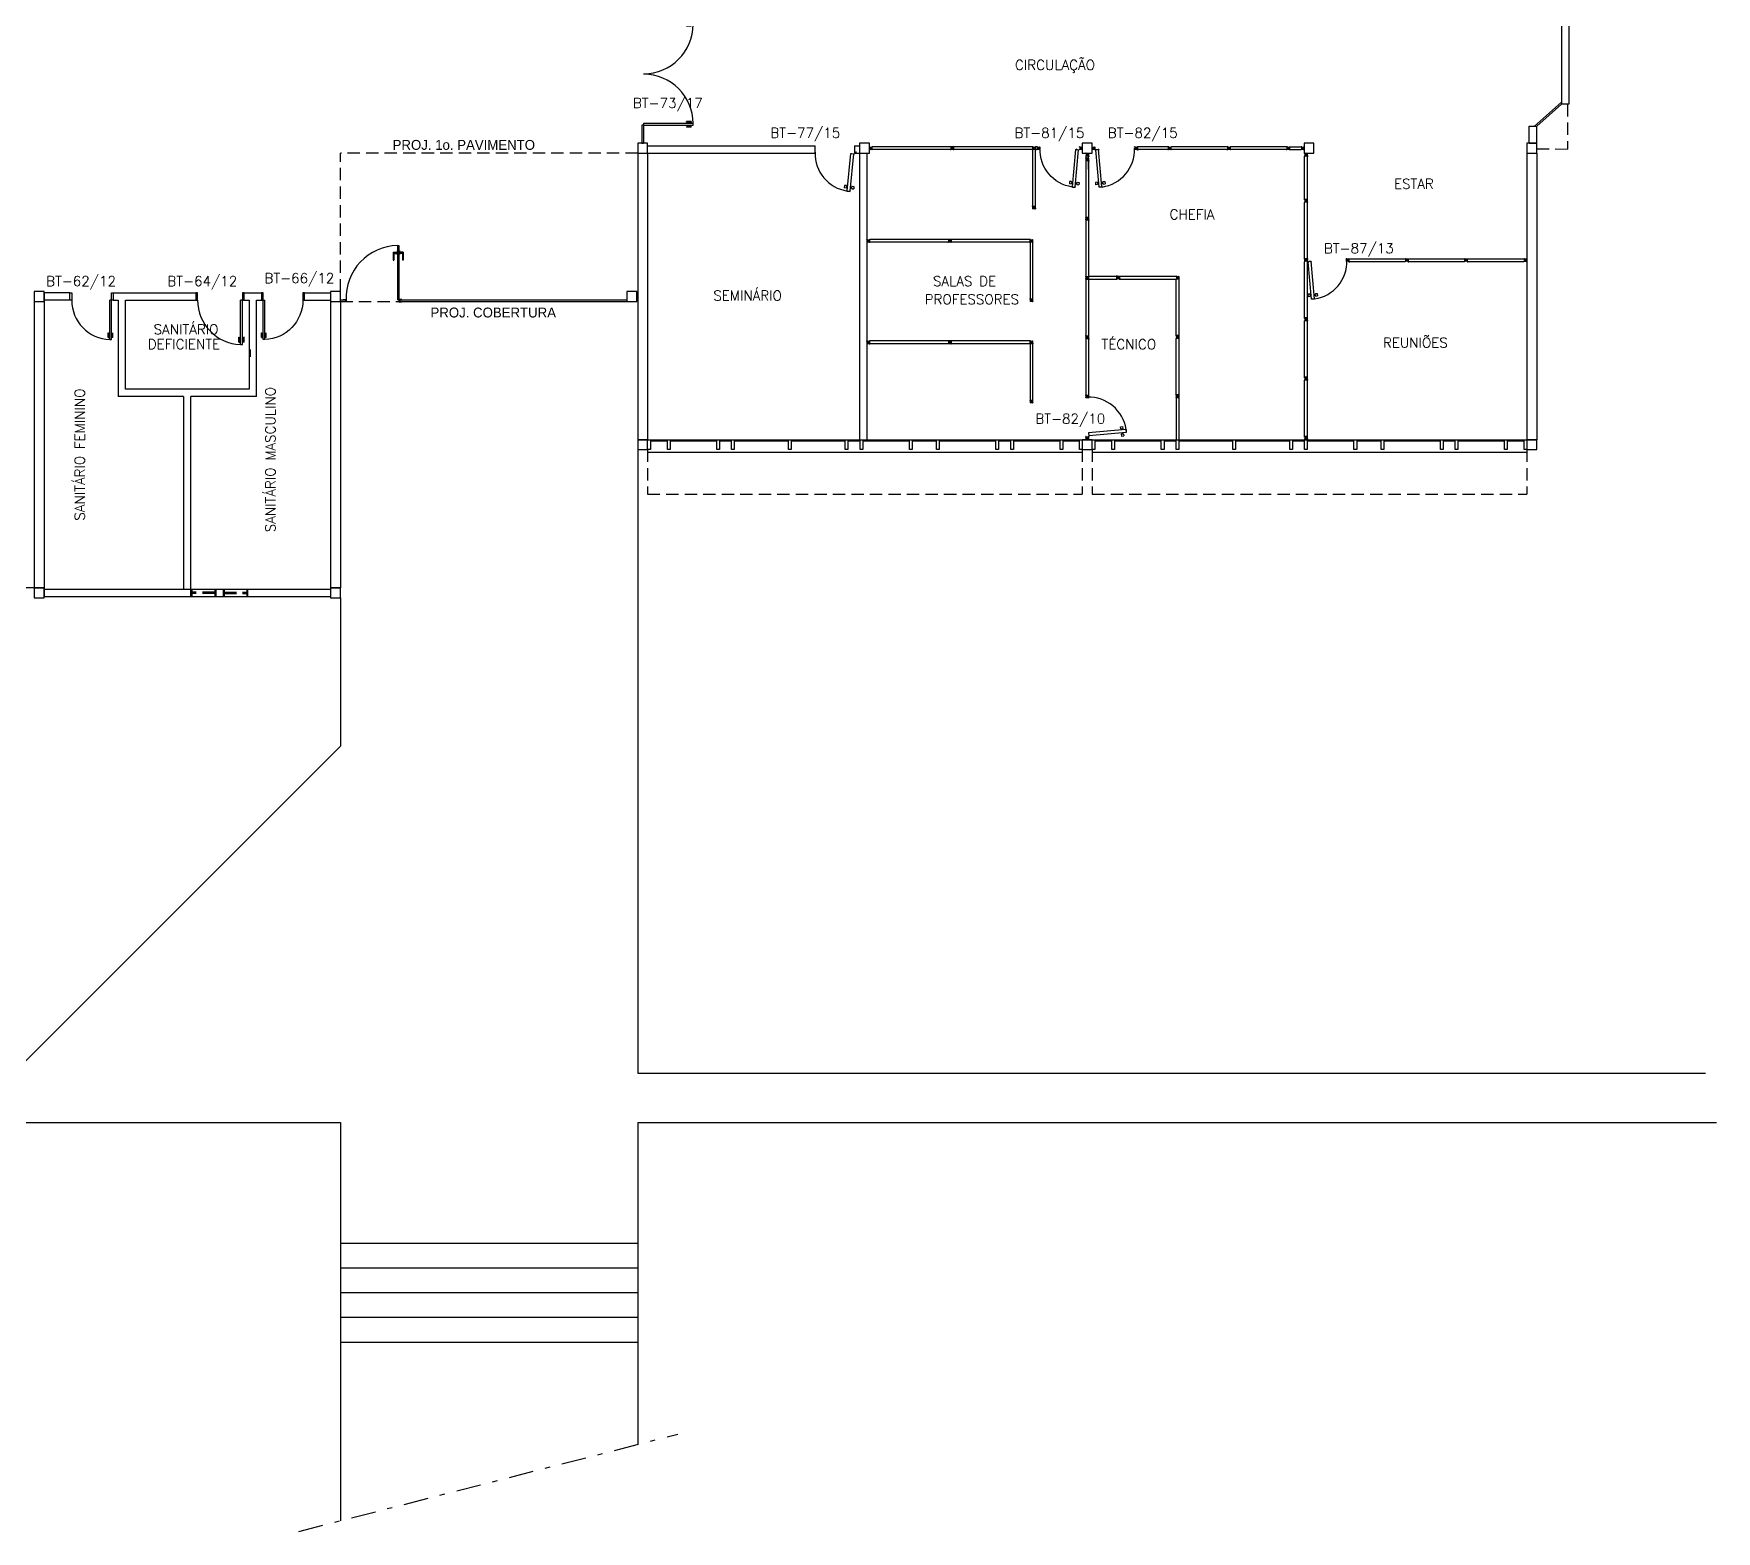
# Model space of a CAD drawing. Header units: centimetres. Extents: x -214 to 72, y 205 to 367.
# Drawn here: x -105.17 to -71.1, y 205.12 to 235.44 of the extents above; entities that cross this region are included whole.
import ezdxf

# ---------------------------------------------------------------- set-up
doc = ezdxf.new("R2010")
doc.units = ezdxf.units.CM
doc.header["$MEASUREMENT"] = 0
doc.linetypes.add('DASHDOT', pattern=[1, 0.5, -0.25, 0, -0.25])
doc.linetypes.add('HIDDEN', pattern=[0.375, 0.25, -0.125])
doc.layers.get('0').update_dxf_attribs({"linetype": 'CONTINUOUS'})
for name, color, linetype in [('1', 1, 'CONTINUOUS'), ('ALV', 2, 'CONTINUOUS'), ('DIV', 2, 'CONTINUOUS'), ('ENDEREÇO NOVO', 2, 'CONTINUOUS'), ('ESQ', 1, 'CONTINUOUS'), ('ESTRUT', 3, 'CONTINUOUS'), ('JAN2', 1, 'HIDDEN'), ('MACANETA', 2, 'CONTINUOUS'), ('MARCO', 2, 'CONTINUOUS'), ('PISO', 1, 'CONTINUOUS'), ('PORTA', 1, 'CONTINUOUS'), ('PROJ', 1, 'HIDDEN'), ('REBOCO', 2, 'CONTINUOUS'), ('TEXTO', 2, 'CONTINUOUS')]:
    doc.layers.add(name, color=color, linetype=linetype)
doc.styles.add('UNB-100', font='simplex.shx', dxfattribs={"height": 0.2})

# ---------------------------------------------------------------- blocks, each defined once
blk = doc.blocks.new('ESQ9')
at = {"layer": 'ALV'}
blk.add_line((-0.2, 0), (0, 0), dxfattribs=at)
at = {"layer": 'ESQ'}
for p, q in [((0.055, 0), (8.745, 0)), ((0, -0.2), (0, -0.25)), ((0, -0.25), (8.8, -0.25)), ((0.055, -0.025), (0.4, -0.025)), ((0.455, -0.025), (1.4, -0.025)), ((1.455, -0.025), (1.7, -0.025)), ((1.755, -0.025), (2.85, -0.025)), ((2.905, -0.025), (4, -0.025)), ((4.055, -0.025), (4.3, -0.025)), ((4.355, -0.025), (5.3, -0.025)), ((5.355, -0.025), (5.85, -0.025)), ((5.905, -0.025), (7.05, -0.025)), ((7.105, -0.025), (7.35, -0.025)), ((7.405, -0.025), (8.35, -0.025)), ((8.405, -0.025), (8.745, -0.025)), ((8.8, -0.2), (8.8, -0.25))]:
    blk.add_line(p, q, dxfattribs=at)
for points in [[(0, 0), (0.055, 0), (0.055, -0.2), (0, -0.2)], [(0.4, 0), (0.455, 0), (0.455, -0.2), (0.4, -0.2)], [(1.4, 0), (1.455, 0), (1.455, -0.2), (1.4, -0.2)], [(1.7, 0), (1.755, 0), (1.755, -0.2), (1.7, -0.2)], [(2.85, 0), (2.905, 0), (2.905, -0.2), (2.85, -0.2)], [(4, 0), (4.055, 0), (4.055, -0.2), (4, -0.2)], [(4.3, 0), (4.355, 0), (4.355, -0.2), (4.3, -0.2)], [(5.3, 0), (5.355, 0), (5.355, -0.2), (5.3, -0.2)], [(5.85, 0), (5.905, 0), (5.905, -0.2), (5.85, -0.2)], [(7.05, 0), (7.105, 0), (7.105, -0.2), (7.05, -0.2)], [(7.35, 0), (7.405, 0), (7.405, -0.2), (7.35, -0.2)], [(8.35, 0), (8.405, 0), (8.405, -0.2), (8.35, -0.2)], [(8.745, 0), (8.8, 0), (8.8, -0.2), (8.745, -0.2)]]:
    blk.add_lwpolyline(points, close=True, dxfattribs=at)
blk = doc.blocks.new('PDFT')
at = {"color": 1}
for p, q in [((0.318, 0.979), (0.318, 0.889)), ((0.318, 0.979), (0.358, 0.979)), ((0.328, 0.889), (0.318, 0.889)), ((0.328, 0.969), (0.328, 0.889)), ((0.328, 0.969), (0.358, 0.969)), ((0.433, 0.979), (0.393, 0.979)), ((0.423, 0.969), (0.393, 0.969)), ((0.423, 0.969), (0.423, 0.889)), ((0.423, 0.889), (0.433, 0.889)), ((0.433, 0.979), (0.433, 0.889)), ((2.362, 0.979), (2.362, 0.889)), ((2.362, 0.979), (2.402, 0.979)), ((2.372, 0.889), (2.362, 0.889)), ((2.372, 0.969), (2.372, 0.889)), ((2.372, 0.969), (2.402, 0.969)), ((2.477, 0.979), (2.437, 0.979)), ((2.467, 0.969), (2.437, 0.969)), ((2.467, 0.969), (2.467, 0.889)), ((2.467, 0.889), (2.477, 0.889)), ((2.477, 0.979), (2.477, 0.889))]:
    blk.add_line(p, q, dxfattribs=at)
at = {"color": 2}
for p, q in [((0.358, 0.018), (0.358, 1.019)), ((0.358, 1.019), (0.393, 1.019)), ((0.393, 1.019), (0.393, 0.018)), ((2.402, 1.019), (2.402, 0.018)), ((2.437, 1.019), (2.402, 1.019)), ((2.437, 0.018), (2.437, 1.019)), ((0.358, 0.018), (0, 0.017)), ((0, 0.017), (0, -0.017)), ((0.393, 0.018), (0.358, 0.018)), ((0.358, 0.018), (0.358, -0.017)), ((2.402, 0.018), (2.437, 0.018)), ((2.437, 0.017), (2.437, -0.017)), ((2.437, 0.017), (2.805, 0.017)), ((2.805, 0.017), (2.805, -0.017)), ((0, -0.017), (0.358, -0.017)), ((2.437, -0.017), (2.805, -0.017))]:
    blk.add_line(p, q, dxfattribs=at)
at = {"color": 1}
for centre, start, end in [((0.393, 0.018), 0.0837, 90), ((2.402, 0.018), 90, 179.9163)]:
    blk.add_arc(centre, 1.002, start, end, dxfattribs=at)
blk = doc.blocks.new('DIV12')
for p, q in [((-0.005, 0), (0.005, 0)), ((0, -0.005), (0, 0.005)), ((0.024, 0.018), (0.028, 0.018)), ((0.024, 0.018), (0.024, 0.016)), ((0.024, 0.016), (0.028, 0.016)), ((0.028, 0.03), (0.043, 0.03)), ((0.028, 0.018), (0.028, 0.03)), ((0.028, -0.017), (0.028, 0.016)), ((0.03, 0.028), (1.169, 0.028)), ((0.03, -0.029), (0.03, 0.028)), ((0.043, 0.03), (0.043, 0.028)), ((0.024, -0.017), (0.028, -0.017)), ((0.024, -0.017), (0.024, -0.019)), ((0.024, -0.019), (0.028, -0.019)), ((0.028, -0.031), (0.028, -0.019)), ((0.028, -0.031), (0.043, -0.031)), ((0.03, -0.029), (1.169, -0.029)), ((0.043, -0.029), (0.043, -0.031))]:
    blk.add_line(p, q)
blk = doc.blocks.new('MTDIV')
for p, q in [((-0.0285, 0.0185), (-0.0285, 0.0285)), ((-0.0185, 0.0285), (-0.0285, 0.0285)), ((-0.0265, 0.0185), (-0.0285, 0.0185)), ((-0.0265, 0.0235), (-0.0265, 0.0265)), ((-0.0265, 0.0265), (-0.0185, 0.0265)), ((-0.0265, 0.0235), (0.0265, 0.0235)), ((-0.0215, 0.0235), (-0.0265, 0.0235)), ((-0.0265, 0.0185), (-0.0265, 0.0215)), ((-0.0265, 0.0215), (-0.0235, 0.0215)), ((-0.0235, 0.0215), (-0.0235, -0.0215)), ((-0.0215, 0.0235), (-0.0215, 0.0215)), ((-0.0215, 0.0215), (0.0215, 0.0215)), ((-0.0215, 0.0195), (0.0195, 0.0195)), ((-0.0215, 0.0195), (-0.0215, -0.0195)), ((-0.0185, 0.0265), (-0.0185, 0.0285)), ((-0.0049, 0), (0.0049, 0)), ((0, -0.0049), (0, 0.0049)), ((0.0195, 0.0095), (0.0115, 0.0095)), ((0.0115, 0.0095), (0.0115, 0.0075)), ((0.0215, 0.0075), (0.0115, 0.0075)), ((0.0135, 0.0075), (0.0135, 0.0055)), ((0.0215, 0.0055), (0.0135, 0.0055)), ((0.0185, 0.0265), (0.0185, 0.0285)), ((0.0185, 0.0285), (0.0285, 0.0285)), ((0.0185, 0.0265), (0.0265, 0.0265)), ((0.0195, 0.0195), (0.0195, 0.0095)), ((0.0215, 0.0235), (0.0215, 0.0075)), ((0.0215, 0.0235), (0.0265, 0.0235)), ((0.0215, 0.0055), (0.0215, -0.0055)), ((0.0235, 0.0215), (0.0235, -0.0215)), ((0.0265, 0.0215), (0.0235, 0.0215)), ((0.0265, 0.0235), (0.0265, 0.0265)), ((0.0265, 0.0185), (0.0265, 0.0215)), ((0.0265, 0.0185), (0.0285, 0.0185)), ((0.0285, 0.0185), (0.0285, 0.0285)), ((-0.0285, -0.0185), (-0.0285, -0.0285)), ((-0.0285, -0.0185), (-0.0265, -0.0185)), ((-0.0185, -0.0285), (-0.0285, -0.0285)), ((-0.0265, -0.0185), (-0.0265, -0.0215)), ((-0.0265, -0.0215), (-0.0235, -0.0215)), ((0.0265, -0.0235), (-0.0265, -0.0235)), ((-0.0265, -0.0235), (-0.0265, -0.0265)), ((-0.0215, -0.0235), (-0.0265, -0.0235)), ((-0.0185, -0.0265), (-0.0265, -0.0265)), ((-0.0215, -0.0195), (0.0195, -0.0195)), ((-0.0215, -0.0215), (0.0215, -0.0215)), ((-0.0215, -0.0215), (-0.0215, -0.0235)), ((-0.0185, -0.0265), (-0.0185, -0.0285)), ((0.0215, -0.0075), (0.0115, -0.0075)), ((0.0115, -0.0075), (0.0115, -0.0095)), ((0.0195, -0.0095), (0.0115, -0.0095)), ((0.0215, -0.0055), (0.0135, -0.0055)), ((0.0135, -0.0055), (0.0135, -0.0075)), ((0.0185, -0.0265), (0.0185, -0.0285)), ((0.0265, -0.0265), (0.0185, -0.0265)), ((0.0185, -0.0285), (0.0285, -0.0285)), ((0.0195, -0.0095), (0.0195, -0.0195)), ((0.0215, -0.0075), (0.0215, -0.0235)), ((0.0215, -0.0235), (0.0265, -0.0235)), ((0.0265, -0.0215), (0.0235, -0.0215)), ((0.0265, -0.0185), (0.0265, -0.0215)), ((0.0285, -0.0185), (0.0265, -0.0185)), ((0.0265, -0.0235), (0.0265, -0.0265)), ((0.0285, -0.0185), (0.0285, -0.0285))]:
    blk.add_line(p, q)
blk = doc.blocks.new('PLXE')
at = {"color": 1}
for p, q in [((0.043, 0.69), (0.048, 0.74)), ((0.082, 0.686), (0.043, 0.69)), ((0.087, 0.736), (0.048, 0.74)), ((0.082, 0.686), (0.084, 0.701)), ((0.112, 0.698), (0.084, 0.701)), ((0.086, 0.721), (0.087, 0.736)), ((0.114, 0.718), (0.086, 0.721)), ((0.169, 0.693), (0.197, 0.69)), ((0.171, 0.713), (0.199, 0.71)), ((0.195, 0.675), (0.197, 0.69)), ((0.199, 0.71), (0.2, 0.725)), ((0.2, 0.725), (0.24, 0.721)), ((0.235, 0.671), (0.24, 0.721)), ((0.195, 0.675), (0.235, 0.671))]:
    blk.add_line(p, q, dxfattribs=at)
at = {"color": 2}
for p, q in [((0.121, 0.788), (0.047, 0.032)), ((0.178, 0.782), (0.103, 0.027)), ((0.119, 0.79), (0.118, 0.776)), ((0.118, 0.776), (0.12, 0.776)), ((0.131, 0.789), (0.119, 0.79)), ((0.178, 0.782), (0.121, 0.788)), ((0.131, 0.794), (0.133, 0.794)), ((0.131, 0.794), (0.131, 0.789)), ((0.133, 0.794), (0.133, 0.789)), ((0.166, 0.786), (0.133, 0.789)), ((0.166, 0.791), (0.168, 0.79)), ((0.166, 0.791), (0.166, 0.786)), ((0.168, 0.79), (0.168, 0.785)), ((0.18, 0.784), (0.168, 0.785)), ((0.176, 0.77), (0.178, 0.77)), ((0.18, 0.784), (0.178, 0.77)), ((-0.008, 0), (0.008, 0)), ((0, 0.006), (0, -0.007)), ((0.044, 0.031), (0.046, 0.045)), ((0.056, 0.029), (0.044, 0.031)), ((0.046, 0.045), (0.048, 0.045)), ((0.103, 0.027), (0.047, 0.032)), ((0.056, 0.024), (0.056, 0.029)), ((0.056, 0.024), (0.058, 0.024)), ((0.091, 0.026), (0.058, 0.029)), ((0.058, 0.024), (0.058, 0.029)), ((0.091, 0.021), (0.091, 0.026)), ((0.091, 0.021), (0.093, 0.021)), ((0.105, 0.025), (0.093, 0.026)), ((0.093, 0.021), (0.093, 0.026)), ((0.104, 0.039), (0.106, 0.039)), ((0.105, 0.025), (0.106, 0.039))]:
    blk.add_line(p, q, dxfattribs=at)
at = {"color": 1}
blk.add_arc((0.065, 0.028), 0.764, 357.9063, 81.358, dxfattribs=at)
blk = doc.blocks.new('PLXD')
at = {"color": 1}
for p, q in [((-0.194, 0.727), (-0.233, 0.723)), ((-0.229, 0.673), (-0.233, 0.723)), ((-0.192, 0.712), (-0.194, 0.727)), ((-0.164, 0.714), (-0.192, 0.712)), ((-0.162, 0.694), (-0.19, 0.692)), ((-0.189, 0.677), (-0.19, 0.692)), ((-0.107, 0.719), (-0.079, 0.722)), ((-0.106, 0.7), (-0.077, 0.702)), ((-0.08, 0.737), (-0.041, 0.74)), ((-0.079, 0.722), (-0.08, 0.737)), ((-0.076, 0.687), (-0.077, 0.702)), ((-0.076, 0.687), (-0.036, 0.691)), ((-0.036, 0.691), (-0.041, 0.74)), ((-0.189, 0.677), (-0.229, 0.673))]:
    blk.add_line(p, q, dxfattribs=at)
at = {"color": 2}
for p, q in [((-0.172, 0.786), (-0.161, 0.787)), ((-0.172, 0.786), (-0.171, 0.772)), ((-0.169, 0.772), (-0.171, 0.772)), ((-0.17, 0.784), (-0.114, 0.789)), ((-0.17, 0.784), (-0.103, 0.028)), ((-0.159, 0.792), (-0.161, 0.792)), ((-0.161, 0.792), (-0.161, 0.787)), ((-0.159, 0.792), (-0.159, 0.787)), ((-0.159, 0.787), (-0.126, 0.79)), ((-0.124, 0.795), (-0.126, 0.795)), ((-0.126, 0.795), (-0.126, 0.79)), ((-0.124, 0.795), (-0.124, 0.79)), ((-0.124, 0.79), (-0.112, 0.791)), ((-0.114, 0.789), (-0.046, 0.033)), ((-0.112, 0.791), (-0.11, 0.777)), ((-0.11, 0.777), (-0.112, 0.777)), ((-0.105, 0.026), (-0.106, 0.04)), ((-0.104, 0.04), (-0.106, 0.04)), ((-0.105, 0.026), (-0.093, 0.027)), ((-0.103, 0.028), (-0.046, 0.033)), ((-0.092, 0.022), (-0.093, 0.027)), ((-0.09, 0.022), (-0.092, 0.022)), ((-0.091, 0.027), (-0.058, 0.03)), ((-0.09, 0.022), (-0.091, 0.027)), ((-0.057, 0.025), (-0.058, 0.03)), ((-0.055, 0.025), (-0.057, 0.025)), ((-0.056, 0.03), (-0.044, 0.031)), ((-0.055, 0.025), (-0.056, 0.03)), ((-0.045, 0.045), (-0.047, 0.045)), ((-0.044, 0.031), (-0.045, 0.045)), ((-0.008, 0), (0.006, 0)), ((0, 0.007), (0, -0.006))]:
    blk.add_line(p, q, dxfattribs=at)
at = {"color": 1}
blk.add_arc((-0.064, 0.029), 0.764, 98.125, 182.1419, dxfattribs=at)
blk = doc.blocks.new('DOOR-80')
at = {"layer": 'MACANETA'}
for p, q in [((-0.08, -0.755), (-0.08, -0.665)), ((-0.08, -0.665), (-0.075, -0.665)), ((-0.08, -0.755), (-0.053, -0.755)), ((-0.075, -0.755), (-0.075, -0.665)), ((-0.075, -0.735), (-0.053, -0.735)), ((-0.053, -0.728), (-0.05, -0.728)), ((-0.053, -0.763), (-0.053, -0.728)), ((-0.053, -0.763), (-0.05, -0.763)), ((-0.012, -0.728), (-0.015, -0.728)), ((-0.012, -0.763), (-0.015, -0.763)), ((-0.012, -0.763), (-0.012, -0.728)), ((0.01, -0.735), (-0.012, -0.735)), ((0.015, -0.755), (-0.012, -0.755)), ((0.01, -0.755), (0.01, -0.665)), ((0.015, -0.665), (0.01, -0.665)), ((0.015, -0.755), (0.015, -0.665))]:
    blk.add_line(p, q, dxfattribs=at)
at = {"layer": 'PORTA'}
for p, q in [((-0.05, -0.8), (-0.05, 0)), ((-0.015, 0), (-0.05, 0)), ((-0.015, -0.8), (-0.015, 0)), ((-0.05, -0.8), (-0.015, -0.8))]:
    blk.add_line(p, q, dxfattribs=at)
at = {"layer": 'PORTA', "color": 1}
blk.add_arc((-0.02, 0), 0.8, 180, 267.8509, dxfattribs=at)
blk = doc.blocks.new('DIV')
at = {"color": 2}
for p, q in [((-88.3, 228.581), (-88.3, 228.591)), ((-88.29, 228.591), (-88.3, 228.591)), ((-88.298, 228.586), (-88.298, 228.589)), ((-88.298, 228.589), (-88.29, 228.589)), ((-88.29, 228.589), (-88.29, 228.591)), ((-88.253, 228.589), (-88.253, 228.591)), ((-88.253, 228.591), (-88.243, 228.591)), ((-88.253, 228.589), (-88.245, 228.589)), ((-88.245, 228.586), (-88.245, 228.589)), ((-88.243, 228.581), (-88.243, 228.591)), ((-86.652, 228.591), (-88.241, 228.591)), ((-85.002, 228.591), (-87.043, 228.591)), ((-86.665, 228.591), (-86.665, 228.593)), ((-86.65, 228.593), (-86.665, 228.593)), ((-86.652, 228.591), (-86.652, 228.534)), ((-86.65, 228.593), (-86.65, 228.581)), ((-86.65, 228.581), (-86.65, 228.591)), ((-86.64, 228.591), (-86.65, 228.591)), ((-86.648, 228.586), (-86.648, 228.589)), ((-86.648, 228.589), (-86.64, 228.589)), ((-86.64, 228.589), (-86.64, 228.591)), ((-86.603, 228.589), (-86.603, 228.591)), ((-86.603, 228.591), (-86.593, 228.591)), ((-86.603, 228.589), (-86.595, 228.589)), ((-86.595, 228.586), (-86.595, 228.589)), ((-86.593, 228.581), (-86.593, 228.591)), ((-85.012, 228.591), (-85.012, 228.593)), ((-84.997, 228.593), (-85.012, 228.593)), ((-84.999, 228.591), (-84.999, 228.534)), ((-84.997, 228.593), (-84.997, 228.581)), ((-84.997, 228.581), (-84.997, 228.591)), ((-84.987, 228.591), (-84.997, 228.591)), ((-84.995, 228.586), (-84.995, 228.589)), ((-84.995, 228.589), (-84.987, 228.589)), ((-84.987, 228.589), (-84.987, 228.591)), ((-84.95, 228.589), (-84.95, 228.591)), ((-84.95, 228.591), (-84.94, 228.591)), ((-84.95, 228.589), (-84.942, 228.589)), ((-84.942, 228.586), (-84.942, 228.589)), ((-84.94, 228.581), (-84.94, 228.591)), ((-88.298, 228.581), (-88.3, 228.581)), ((-88.3, 228.544), (-88.3, 228.534)), ((-88.3, 228.544), (-88.298, 228.544)), ((-88.29, 228.534), (-88.3, 228.534)), ((-88.298, 228.586), (-88.245, 228.586)), ((-88.293, 228.586), (-88.298, 228.586)), ((-88.298, 228.581), (-88.298, 228.584)), ((-88.298, 228.584), (-88.295, 228.584)), ((-88.298, 228.544), (-88.298, 228.541)), ((-88.298, 228.541), (-88.295, 228.541)), ((-88.245, 228.539), (-88.298, 228.539)), ((-88.298, 228.539), (-88.298, 228.536)), ((-88.293, 228.539), (-88.298, 228.539)), ((-88.29, 228.536), (-88.298, 228.536)), ((-88.295, 228.584), (-88.295, 228.541)), ((-88.293, 228.586), (-88.293, 228.584)), ((-88.293, 228.584), (-88.25, 228.584)), ((-88.293, 228.582), (-88.252, 228.582)), ((-88.293, 228.582), (-88.293, 228.543)), ((-88.293, 228.543), (-88.252, 228.543)), ((-88.293, 228.541), (-88.25, 228.541)), ((-88.293, 228.541), (-88.293, 228.539)), ((-88.29, 228.536), (-88.29, 228.534)), ((-88.277, 228.562), (-88.267, 228.562)), ((-88.272, 228.557), (-88.272, 228.567)), ((-88.252, 228.572), (-88.26, 228.572)), ((-88.26, 228.572), (-88.26, 228.57)), ((-88.25, 228.57), (-88.26, 228.57)), ((-88.25, 228.555), (-88.26, 228.555)), ((-88.26, 228.555), (-88.26, 228.553)), ((-88.252, 228.553), (-88.26, 228.553)), ((-88.258, 228.57), (-88.258, 228.568)), ((-88.25, 228.568), (-88.258, 228.568)), ((-88.25, 228.557), (-88.258, 228.557)), ((-88.258, 228.557), (-88.258, 228.555)), ((-88.253, 228.536), (-88.253, 228.534)), ((-88.245, 228.536), (-88.253, 228.536)), ((-88.253, 228.534), (-88.243, 228.534)), ((-88.252, 228.582), (-88.252, 228.572)), ((-88.252, 228.553), (-88.252, 228.543)), ((-88.25, 228.586), (-88.25, 228.57)), ((-88.25, 228.586), (-88.245, 228.586)), ((-88.25, 228.568), (-88.25, 228.557)), ((-88.25, 228.555), (-88.25, 228.539)), ((-88.25, 228.539), (-88.245, 228.539)), ((-88.248, 228.584), (-88.248, 228.541)), ((-88.245, 228.584), (-88.248, 228.584)), ((-88.245, 228.541), (-88.248, 228.541)), ((-88.245, 228.581), (-88.245, 228.584)), ((-88.245, 228.581), (-88.243, 228.581)), ((-88.245, 228.544), (-88.245, 228.541)), ((-88.243, 228.544), (-88.245, 228.544)), ((-88.245, 228.539), (-88.245, 228.536)), ((-88.243, 228.544), (-88.243, 228.534)), ((-86.652, 228.534), (-88.241, 228.534)), ((-85.002, 228.534), (-87.043, 228.534)), ((-86.665, 228.532), (-86.665, 228.534)), ((-86.65, 228.532), (-86.665, 228.532)), ((-86.645, 228.581), (-86.65, 228.581)), ((-86.648, 228.581), (-86.65, 228.581)), ((-86.65, 228.579), (-86.65, 228.546)), ((-86.645, 228.579), (-86.65, 228.579)), ((-86.645, 228.546), (-86.65, 228.546)), ((-86.65, 228.544), (-86.65, 228.532)), ((-86.645, 228.544), (-86.65, 228.544)), ((-86.65, 228.544), (-86.65, 228.534)), ((-86.65, 228.544), (-86.648, 228.544)), ((-86.64, 228.534), (-86.65, 228.534)), ((-86.648, 228.586), (-86.595, 228.586)), ((-86.643, 228.586), (-86.648, 228.586)), ((-86.648, 228.581), (-86.648, 228.584)), ((-86.648, 228.584), (-86.645, 228.584)), ((-86.648, 228.544), (-86.648, 228.541)), ((-86.648, 228.541), (-86.645, 228.541)), ((-86.595, 228.539), (-86.648, 228.539)), ((-86.648, 228.539), (-86.648, 228.536)), ((-86.643, 228.539), (-86.648, 228.539)), ((-86.64, 228.536), (-86.648, 228.536)), ((-86.645, 228.584), (-86.645, 228.541)), ((-86.645, 228.579), (-86.645, 228.581)), ((-86.645, 228.544), (-86.645, 228.546)), ((-86.643, 228.586), (-86.643, 228.584)), ((-86.643, 228.584), (-86.6, 228.584)), ((-86.643, 228.582), (-86.602, 228.582)), ((-86.643, 228.582), (-86.643, 228.543)), ((-86.643, 228.543), (-86.602, 228.543)), ((-86.643, 228.541), (-86.6, 228.541)), ((-86.643, 228.541), (-86.643, 228.539)), ((-86.64, 228.536), (-86.64, 228.534)), ((-86.617, 228.562), (-86.627, 228.562)), ((-86.627, 228.562), (-86.617, 228.562)), ((-86.622, 228.567), (-86.622, 228.557)), ((-86.622, 228.557), (-86.622, 228.567)), ((-86.602, 228.572), (-86.61, 228.572)), ((-86.61, 228.572), (-86.61, 228.57)), ((-86.6, 228.57), (-86.61, 228.57)), ((-86.6, 228.555), (-86.61, 228.555)), ((-86.61, 228.555), (-86.61, 228.553)), ((-86.602, 228.553), (-86.61, 228.553)), ((-86.608, 228.57), (-86.608, 228.568)), ((-86.6, 228.568), (-86.608, 228.568)), ((-86.6, 228.557), (-86.608, 228.557)), ((-86.608, 228.557), (-86.608, 228.555)), ((-86.603, 228.536), (-86.603, 228.534)), ((-86.595, 228.536), (-86.603, 228.536)), ((-86.603, 228.534), (-86.593, 228.534)), ((-86.602, 228.582), (-86.602, 228.572)), ((-86.602, 228.553), (-86.602, 228.543)), ((-86.6, 228.586), (-86.6, 228.57)), ((-86.6, 228.586), (-86.595, 228.586)), ((-86.6, 228.568), (-86.6, 228.557)), ((-86.6, 228.555), (-86.6, 228.539)), ((-86.6, 228.539), (-86.595, 228.539)), ((-86.598, 228.584), (-86.598, 228.541)), ((-86.595, 228.584), (-86.598, 228.584)), ((-86.595, 228.541), (-86.598, 228.541)), ((-86.595, 228.581), (-86.595, 228.584)), ((-86.595, 228.581), (-86.593, 228.581)), ((-86.595, 228.544), (-86.595, 228.541)), ((-86.593, 228.544), (-86.595, 228.544)), ((-86.595, 228.539), (-86.595, 228.536)), ((-86.593, 228.544), (-86.593, 228.534)), ((-85.012, 228.532), (-85.012, 228.534)), ((-84.997, 228.532), (-85.012, 228.532)), ((-84.992, 228.581), (-84.997, 228.581)), ((-84.995, 228.581), (-84.997, 228.581)), ((-84.997, 228.579), (-84.997, 228.546)), ((-84.992, 228.579), (-84.997, 228.579)), ((-84.992, 228.546), (-84.997, 228.546)), ((-84.997, 228.544), (-84.997, 228.532)), ((-84.992, 228.544), (-84.997, 228.544)), ((-84.997, 228.544), (-84.997, 228.534)), ((-84.997, 228.544), (-84.995, 228.544)), ((-84.987, 228.534), (-84.997, 228.534)), ((-84.995, 228.586), (-84.942, 228.586)), ((-84.99, 228.586), (-84.995, 228.586)), ((-84.995, 228.581), (-84.995, 228.584)), ((-84.995, 228.584), (-84.992, 228.584)), ((-84.995, 228.544), (-84.995, 228.541)), ((-84.995, 228.541), (-84.992, 228.541)), ((-84.942, 228.539), (-84.995, 228.539)), ((-84.995, 228.539), (-84.995, 228.536)), ((-84.99, 228.539), (-84.995, 228.539)), ((-84.987, 228.536), (-84.995, 228.536)), ((-84.992, 228.584), (-84.992, 228.541)), ((-84.992, 228.579), (-84.992, 228.581)), ((-84.992, 228.544), (-84.992, 228.546)), ((-84.99, 228.586), (-84.99, 228.584)), ((-84.99, 228.584), (-84.947, 228.584)), ((-84.99, 228.582), (-84.949, 228.582)), ((-84.99, 228.582), (-84.99, 228.543)), ((-84.99, 228.543), (-84.949, 228.543)), ((-84.99, 228.541), (-84.947, 228.541)), ((-84.99, 228.541), (-84.99, 228.539)), ((-84.987, 228.536), (-84.987, 228.534)), ((-84.964, 228.562), (-84.974, 228.562)), ((-84.974, 228.562), (-84.964, 228.562)), ((-84.969, 228.567), (-84.969, 228.557)), ((-84.969, 228.557), (-84.969, 228.567)), ((-84.949, 228.572), (-84.957, 228.572)), ((-84.957, 228.572), (-84.957, 228.57)), ((-84.947, 228.57), (-84.957, 228.57)), ((-84.947, 228.555), (-84.957, 228.555)), ((-84.957, 228.555), (-84.957, 228.553)), ((-84.949, 228.553), (-84.957, 228.553)), ((-84.955, 228.57), (-84.955, 228.568)), ((-84.947, 228.568), (-84.955, 228.568)), ((-84.947, 228.557), (-84.955, 228.557)), ((-84.955, 228.557), (-84.955, 228.555)), ((-84.95, 228.536), (-84.95, 228.534)), ((-84.942, 228.536), (-84.95, 228.536)), ((-84.95, 228.534), (-84.94, 228.534)), ((-84.949, 228.582), (-84.949, 228.572)), ((-84.949, 228.553), (-84.949, 228.543)), ((-84.947, 228.586), (-84.947, 228.57)), ((-84.947, 228.586), (-84.942, 228.586)), ((-84.947, 228.568), (-84.947, 228.557)), ((-84.947, 228.555), (-84.947, 228.539)), ((-84.947, 228.539), (-84.942, 228.539)), ((-84.945, 228.584), (-84.945, 228.541)), ((-84.942, 228.584), (-84.945, 228.584)), ((-84.942, 228.541), (-84.945, 228.541)), ((-84.942, 228.581), (-84.942, 228.584)), ((-84.942, 228.581), (-84.94, 228.581)), ((-84.942, 228.544), (-84.942, 228.541)), ((-84.94, 228.544), (-84.942, 228.544)), ((-84.942, 228.539), (-84.942, 228.536)), ((-84.94, 228.544), (-84.94, 228.534)), ((-84.997, 227.396), (-84.997, 227.384)), ((-84.997, 227.384), (-84.997, 227.394)), ((-84.987, 227.394), (-84.997, 227.394)), ((-84.992, 227.384), (-84.997, 227.384)), ((-84.995, 227.384), (-84.997, 227.384)), ((-84.997, 227.382), (-84.997, 227.349)), ((-84.992, 227.382), (-84.997, 227.382)), ((-84.992, 227.349), (-84.997, 227.349)), ((-84.997, 227.347), (-84.997, 227.335)), ((-84.992, 227.347), (-84.997, 227.347)), ((-84.997, 227.347), (-84.997, 227.337)), ((-84.997, 227.347), (-84.995, 227.347)), ((-84.987, 227.337), (-84.997, 227.337)), ((-84.995, 227.389), (-84.995, 227.392)), ((-84.995, 227.392), (-84.987, 227.392)), ((-84.995, 227.389), (-84.942, 227.389)), ((-84.99, 227.389), (-84.995, 227.389)), ((-84.995, 227.384), (-84.995, 227.387)), ((-84.995, 227.387), (-84.992, 227.387)), ((-84.995, 227.347), (-84.995, 227.344)), ((-84.995, 227.344), (-84.992, 227.344)), ((-84.942, 227.342), (-84.995, 227.342)), ((-84.995, 227.342), (-84.995, 227.339)), ((-84.99, 227.342), (-84.995, 227.342)), ((-84.987, 227.339), (-84.995, 227.339)), ((-84.992, 227.387), (-84.992, 227.344)), ((-84.992, 227.382), (-84.992, 227.384)), ((-84.992, 227.347), (-84.992, 227.349)), ((-84.99, 227.389), (-84.99, 227.387)), ((-84.99, 227.387), (-84.947, 227.387)), ((-84.99, 227.385), (-84.949, 227.385)), ((-84.99, 227.385), (-84.99, 227.346)), ((-84.99, 227.346), (-84.949, 227.346)), ((-84.99, 227.344), (-84.947, 227.344)), ((-84.99, 227.344), (-84.99, 227.342)), ((-84.987, 227.392), (-84.987, 227.394)), ((-84.987, 227.339), (-84.987, 227.337)), ((-84.963, 227.365), (-84.974, 227.365)), ((-84.974, 227.365), (-84.964, 227.365)), ((-84.969, 227.37), (-84.969, 227.36)), ((-84.969, 227.36), (-84.969, 227.37)), ((-84.949, 227.375), (-84.957, 227.375)), ((-84.957, 227.375), (-84.957, 227.373)), ((-84.947, 227.373), (-84.957, 227.373)), ((-84.947, 227.358), (-84.957, 227.358)), ((-84.957, 227.358), (-84.957, 227.356)), ((-84.949, 227.356), (-84.957, 227.356)), ((-84.955, 227.373), (-84.955, 227.371)), ((-84.947, 227.371), (-84.955, 227.371)), ((-84.947, 227.36), (-84.955, 227.36)), ((-84.955, 227.36), (-84.955, 227.358)), ((-84.95, 227.392), (-84.95, 227.394)), ((-84.95, 227.394), (-84.94, 227.394)), ((-84.95, 227.392), (-84.942, 227.392)), ((-84.95, 227.339), (-84.95, 227.337)), ((-84.942, 227.339), (-84.95, 227.339)), ((-84.95, 227.337), (-84.94, 227.337)), ((-84.949, 227.385), (-84.949, 227.375)), ((-84.949, 227.356), (-84.949, 227.346)), ((-84.947, 227.389), (-84.947, 227.373)), ((-84.947, 227.389), (-84.942, 227.389)), ((-84.947, 227.371), (-84.947, 227.36)), ((-84.947, 227.358), (-84.947, 227.342)), ((-84.947, 227.342), (-84.942, 227.342)), ((-84.945, 227.387), (-84.945, 227.344)), ((-84.942, 227.387), (-84.945, 227.387)), ((-84.942, 227.344), (-84.945, 227.344)), ((-84.942, 227.389), (-84.942, 227.392)), ((-84.942, 227.384), (-84.942, 227.387)), ((-84.942, 227.384), (-84.94, 227.384)), ((-84.942, 227.347), (-84.942, 227.344)), ((-84.94, 227.347), (-84.942, 227.347)), ((-84.942, 227.342), (-84.942, 227.339)), ((-84.94, 227.384), (-84.94, 227.394)), ((-84.94, 227.347), (-84.94, 227.337))]:
    blk.add_line(p, q, dxfattribs=at)
at = {"layer": 'MACANETA', "color": 2}
for p, q in [((-84.997, 228.539), (-84.997, 227.389)), ((-84.94, 227.389), (-84.94, 228.539)), ((-84.987, 227.389), (-84.95, 227.389))]:
    blk.add_line(p, q, dxfattribs=at)
blk = doc.blocks.new('F')
at = {"layer": 'DIV'}
for p, q in [((-84.864, 233.146), (-84.864, 233.148)), ((-84.85, 233.148), (-84.864, 233.148)), ((-84.864, 233.087), (-84.864, 233.089)), ((-84.85, 233.087), (-84.864, 233.087)), ((-84.852, 233.146), (-84.852, 233.089)), ((-84.85, 233.148), (-84.85, 233.136)), ((-84.845, 233.136), (-84.85, 233.136)), ((-84.85, 233.134), (-84.85, 233.101)), ((-84.845, 233.134), (-84.85, 233.134)), ((-84.845, 233.101), (-84.85, 233.101)), ((-84.85, 233.099), (-84.85, 233.087)), ((-84.845, 233.099), (-84.85, 233.099)), ((-84.845, 233.134), (-84.845, 233.136)), ((-84.845, 233.099), (-84.845, 233.101)), ((-84.816, 233.118), (-84.827, 233.118)), ((-84.821, 233.123), (-84.821, 233.112))]:
    blk.add_line(p, q, dxfattribs=at)
blk.add_blockref('MTDIV', (-84.821, 233.118), dxfattribs=at)

msp = doc.modelspace()

# ---------------------------------------------------------------- linework, layer by layer
at = {"layer": '1', "linetype": 'DASHDOT'}
msp.add_line((-99.797, 205.122), (-92.122, 207.089), dxfattribs=at)
at = {"layer": 'ALV'}
for p, q in [((-74.235, 235.862), (-74.235, 234.012)), ((-74.085, 236.012), (-74.085, 234.012)), ((-74.085, 234.012), (-74.235, 234.012)), ((-74.885, 233.562), (-74.735, 233.562)), ((-74.885, 233.218), (-74.885, 233.562)), ((-74.735, 233.218), (-74.735, 233.562)), ((-92.935, 233.018), (-92.935, 227.218)), ((-92.735, 233.168), (-89.344, 233.168)), ((-92.735, 233.018), (-92.735, 227.218)), ((-92.735, 233.018), (-89.344, 233.018)), ((-89.344, 233.018), (-89.344, 233.168)), ((-88.545, 233.168), (-88.545, 233.018)), ((-88.545, 233.168), (-88.445, 233.168)), ((-88.545, 233.018), (-88.445, 233.018)), ((-74.935, 233.018), (-74.935, 227.218)), ((-74.935, 233.018), (-74.735, 233.018)), ((-74.885, 233.218), (-74.735, 233.218)), ((-74.735, 233.018), (-74.735, 227.218)), ((-105.155, 230.018), (-105.155, 224.218)), ((-105.155, 230.018), (-104.955, 230.018)), ((-104.955, 230.193), (-104.955, 230.018)), ((-104.955, 230.018), (-104.955, 224.218)), ((-103.555, 230.193), (-101.881, 230.193)), ((-103.555, 230.043), (-103.455, 230.043)), ((-103.305, 230.043), (-101.88, 230.043)), ((-99.155, 230.193), (-99.155, 230.018)), ((-99.155, 230.018), (-99.155, 224.218)), ((-99.155, 230.018), (-98.955, 230.018)), ((-98.955, 230.018), (-98.955, 224.218)), ((-100.78, 229.043), (-100.78, 228.893)), ((-92.935, 227.218), (-92.735, 227.218)), ((-74.935, 227.218), (-74.735, 227.218)), ((-105.155, 224.218), (-105.375, 224.218)), ((-105.155, 224.218), (-104.955, 224.218)), ((-104.955, 224.218), (-104.955, 224.043)), ((-104.955, 224.193), (-101.48, 224.193)), ((-101.98, 224.043), (-101.98, 224.193)), ((-101.48, 224.193), (-101.48, 224.043)), ((-101.33, 224.193), (-99.155, 224.193)), ((-101.33, 224.193), (-101.33, 224.043)), ((-100.83, 224.043), (-100.83, 224.193)), ((-99.155, 224.218), (-98.955, 224.218)), ((-99.155, 224.218), (-99.155, 224.043)), ((-99.155, 224.193), (-99.155, 224.043)), ((-104.955, 224.043), (-99.155, 224.043))]:
    msp.add_line(p, q, dxfattribs=at)
at = {"layer": 'ALV', "color": 2}
for p, q in [((-88.445, 233.018), (-88.445, 227.218)), ((-88.295, 233.018), (-88.295, 227.218))]:
    msp.add_line(p, q, dxfattribs=at)
at = {"layer": 'DIV'}
for p, q in [((-84.852, 233.146), (-84.885, 233.146)), ((-84.852, 233.089), (-84.885, 233.089)), ((-82.844, 233.118), (-82.854, 233.118)), ((-82.849, 233.123), (-82.849, 233.112)), ((-82.825, 233.134), (-82.825, 233.136)), ((-82.825, 233.136), (-82.82, 233.136)), ((-82.825, 233.134), (-82.82, 233.134)), ((-82.825, 233.099), (-82.825, 233.101)), ((-82.825, 233.101), (-82.82, 233.101)), ((-82.825, 233.099), (-82.82, 233.099)), ((-82.82, 233.148), (-82.82, 233.136)), ((-82.82, 233.148), (-82.806, 233.148)), ((-82.82, 233.134), (-82.82, 233.101)), ((-82.82, 233.099), (-82.82, 233.087)), ((-82.82, 233.087), (-82.806, 233.087)), ((-82.818, 233.146), (-82.818, 233.089)), ((-82.194, 233.146), (-82.818, 233.146)), ((-82.194, 233.089), (-82.818, 233.089)), ((-82.806, 233.146), (-82.806, 233.148)), ((-82.806, 233.087), (-82.806, 233.089)), ((-82.192, 233.148), (-82.206, 233.148)), ((-82.206, 233.146), (-82.206, 233.148)), ((-82.206, 233.087), (-82.206, 233.089)), ((-82.192, 233.087), (-82.206, 233.087)), ((-82.194, 233.146), (-82.194, 233.089)), ((-82.192, 233.148), (-82.192, 233.136)), ((-82.187, 233.136), (-82.192, 233.136)), ((-82.187, 233.134), (-82.192, 233.134)), ((-82.192, 233.134), (-82.192, 233.101)), ((-82.187, 233.101), (-82.192, 233.101)), ((-82.187, 233.099), (-82.192, 233.099)), ((-82.192, 233.099), (-82.192, 233.087)), ((-82.187, 233.134), (-82.187, 233.136)), ((-82.187, 233.099), (-82.187, 233.101)), ((-82.158, 233.118), (-82.168, 233.118)), ((-82.163, 233.123), (-82.163, 233.112)), ((-79.735, 233.146), (-79.502, 233.146)), ((-79.735, 233.089), (-79.502, 233.089)), ((-83.854, 232.96), (-83.866, 232.96)), ((-83.866, 232.96), (-83.866, 232.946)), ((-83.866, 232.946), (-83.864, 232.946)), ((-83.864, 232.965), (-83.864, 232.685)), ((-83.807, 232.958), (-83.864, 232.958)), ((-83.854, 232.965), (-83.852, 232.965)), ((-83.854, 232.965), (-83.854, 232.96)), ((-83.852, 232.965), (-83.852, 232.96)), ((-83.819, 232.96), (-83.852, 232.96)), ((-83.831, 232.989), (-83.841, 232.989)), ((-83.836, 232.983), (-83.836, 232.994)), ((-83.819, 232.965), (-83.817, 232.965)), ((-83.819, 232.965), (-83.819, 232.96)), ((-83.817, 232.965), (-83.817, 232.96)), ((-83.805, 232.96), (-83.817, 232.96)), ((-83.807, 232.685), (-83.807, 232.965)), ((-83.807, 232.946), (-83.805, 232.946)), ((-83.805, 232.96), (-83.805, 232.946)), ((-79.436, 232.961), (-79.436, 232.946)), ((-79.424, 232.961), (-79.436, 232.961)), ((-79.436, 232.946), (-79.434, 232.946)), ((-79.434, 232.082), (-79.434, 232.959)), ((-79.377, 232.959), (-79.434, 232.959)), ((-79.424, 232.966), (-79.424, 232.961)), ((-79.424, 232.966), (-79.422, 232.966)), ((-79.422, 232.966), (-79.422, 232.961)), ((-79.389, 232.961), (-79.422, 232.961)), ((-79.4, 232.989), (-79.411, 232.989)), ((-79.406, 232.984), (-79.406, 232.994)), ((-79.389, 232.966), (-79.389, 232.961)), ((-79.389, 232.966), (-79.387, 232.966)), ((-79.387, 232.966), (-79.387, 232.961)), ((-79.375, 232.961), (-79.387, 232.961)), ((-79.377, 232.082), (-79.377, 232.959)), ((-79.377, 232.946), (-79.375, 232.946)), ((-79.375, 232.961), (-79.375, 232.946)), ((-79.436, 232.094), (-79.434, 232.094)), ((-79.436, 232.08), (-79.436, 232.094)), ((-79.424, 232.08), (-79.436, 232.08)), ((-79.377, 232.082), (-79.434, 232.082)), ((-79.424, 232.075), (-79.424, 232.08)), ((-79.424, 232.075), (-79.422, 232.075)), ((-79.422, 232.075), (-79.422, 232.08)), ((-79.389, 232.08), (-79.422, 232.08)), ((-79.4, 232.052), (-79.411, 232.052)), ((-79.406, 232.046), (-79.406, 232.057)), ((-79.389, 232.075), (-79.389, 232.08)), ((-79.389, 232.075), (-79.387, 232.075)), ((-79.387, 232.075), (-79.387, 232.08)), ((-79.375, 232.08), (-79.387, 232.08)), ((-79.377, 232.094), (-79.375, 232.094)), ((-79.375, 232.08), (-79.375, 232.094)), ((-79.411, 230.852), (-79.4, 230.852)), ((-79.406, 230.846), (-79.406, 230.857)), ((-79.382, 230.87), (-79.377, 230.87)), ((-79.382, 230.87), (-79.382, 230.868)), ((-79.382, 230.868), (-79.377, 230.868)), ((-79.382, 230.835), (-79.377, 230.835)), ((-79.382, 230.835), (-79.382, 230.833)), ((-79.382, 230.833), (-79.377, 230.833)), ((-79.377, 230.882), (-79.363, 230.882)), ((-79.377, 230.87), (-79.377, 230.882)), ((-79.377, 230.835), (-79.377, 230.868)), ((-79.377, 230.821), (-79.377, 230.833)), ((-79.377, 230.821), (-79.363, 230.821)), ((-79.375, 230.823), (-79.375, 230.88)), ((-79.363, 230.882), (-79.363, 230.88)), ((-79.363, 230.823), (-79.363, 230.821)), ((-78.587, 230.87), (-78.587, 230.868)), ((-78.587, 230.835), (-78.587, 230.833)), ((-78.569, 230.852), (-78.559, 230.852)), ((-78.564, 230.846), (-78.564, 230.857)), ((-83.84, 230.497), (-83.83, 230.497)), ((-83.835, 230.492), (-83.835, 230.502)), ((-83.812, 230.516), (-83.807, 230.516)), ((-83.812, 230.516), (-83.812, 230.514)), ((-83.812, 230.514), (-83.807, 230.514)), ((-83.812, 230.481), (-83.807, 230.481)), ((-83.812, 230.479), (-83.807, 230.479)), ((-83.807, 230.528), (-83.792, 230.528)), ((-83.807, 230.516), (-83.807, 230.528)), ((-83.807, 230.481), (-83.807, 230.514)), ((-83.807, 230.467), (-83.807, 230.479)), ((-83.807, 230.467), (-83.792, 230.467)), ((-83.805, 230.526), (-83.236, 230.526)), ((-83.805, 230.469), (-83.805, 230.526)), ((-83.805, 230.469), (-83.236, 230.469)), ((-83.792, 230.528), (-83.792, 230.526)), ((-83.792, 230.469), (-83.792, 230.467)), ((-83.248, 230.528), (-83.248, 230.526)), ((-83.234, 230.528), (-83.248, 230.528)), ((-83.248, 230.469), (-83.248, 230.467)), ((-83.234, 230.467), (-83.248, 230.467)), ((-83.236, 230.469), (-83.236, 230.526)), ((-83.234, 230.516), (-83.234, 230.528)), ((-83.229, 230.516), (-83.234, 230.516)), ((-83.229, 230.514), (-83.234, 230.514)), ((-83.234, 230.481), (-83.234, 230.514)), ((-83.229, 230.481), (-83.234, 230.481)), ((-83.229, 230.479), (-83.234, 230.479)), ((-83.234, 230.467), (-83.234, 230.479)), ((-83.229, 230.516), (-83.229, 230.514)), ((-83.229, 230.481), (-83.229, 230.479)), ((-83.211, 230.497), (-83.2, 230.497)), ((-83.206, 230.492), (-83.206, 230.502)), ((-104.43, 230.193), (-104.955, 230.193)), ((-104.43, 230.043), (-104.955, 230.043)), ((-103.555, 230.043), (-103.455, 230.043)), ((-100.905, 230.193), (-100.555, 230.193)), ((-100.905, 230.043), (-100.805, 230.043)), ((-100.655, 230.043), (-100.555, 230.043)), ((-99.68, 230.193), (-99.155, 230.193)), ((-99.68, 230.043), (-99.155, 230.043)), ((-82.034, 228.069), (-82.034, 227.218)), ((-81.977, 227.218), (-81.977, 228.069)), ((-101.48, 224.193), (-101.33, 224.193))]:
    msp.add_line(p, q, dxfattribs=at)
at = {"layer": 'DIV', "color": 1}
msp.add_line((-83.836, 232.983), (-83.836, 232.994), dxfattribs=at)
at = {"layer": 'ESQ'}
for p, q in [((-74.235, 234.053), (-74.78, 233.562)), ((-74.235, 234.012), (-74.735, 233.562))]:
    msp.add_line(p, q, dxfattribs=at)
at = {"layer": 'ESTRUT'}
for points in [[(-92.735, 233.218), (-92.935, 233.218), (-92.935, 233.018), (-92.735, 233.018)], [(-88.245, 233.218), (-88.445, 233.218), (-88.445, 233.018), (-88.245, 233.018)], [(-83.735, 233.218), (-83.935, 233.218), (-83.935, 233.018), (-83.735, 233.018)], [(-83.735, 233.218), (-83.935, 233.218), (-83.935, 233.018), (-83.735, 233.018)], [(-79.245, 233.218), (-79.445, 233.218), (-79.445, 233.018), (-79.245, 233.018)], [(-74.735, 233.218), (-74.935, 233.218), (-74.935, 233.018), (-74.735, 233.018)], [(-104.955, 230.218), (-105.155, 230.218), (-105.155, 230.018), (-104.955, 230.018)], [(-98.955, 230.218), (-99.155, 230.218), (-99.155, 230.018), (-98.955, 230.018)], [(-92.955, 230.218), (-93.155, 230.218), (-93.155, 230.018), (-92.955, 230.018)], [(-92.735, 227.218), (-92.935, 227.218), (-92.935, 227.018), (-92.735, 227.018)], [(-83.735, 227.218), (-83.935, 227.218), (-83.935, 227.018), (-83.735, 227.018)], [(-74.735, 227.218), (-74.935, 227.218), (-74.935, 227.018), (-74.735, 227.018)], [(-104.955, 224.218), (-105.155, 224.218), (-105.155, 224.018), (-104.955, 224.018)], [(-98.955, 224.218), (-99.155, 224.218), (-99.155, 224.018), (-98.955, 224.018)]]:
    msp.add_lwpolyline(points, close=True, dxfattribs=at)
at = {"layer": 'JAN2'}
for p, q in [((-101.96, 224.193), (-101.96, 224.043)), ((-101.5, 224.193), (-101.5, 224.043)), ((-101.31, 224.193), (-101.31, 224.043)), ((-100.85, 224.193), (-100.85, 224.043)), ((-101.5, 224.133), (-101.96, 224.133)), ((-101.5, 224.103), (-101.96, 224.103)), ((-101.31, 224.133), (-100.85, 224.133)), ((-101.31, 224.103), (-100.85, 224.103))]:
    msp.add_line(p, q, dxfattribs=at)
at = {"layer": 'MACANETA'}
for p, q in [((-97.888, 231.016), (-97.888, 230.852)), ((-97.888, 231.016), (-97.809, 231.016)), ((-97.874, 231.016), (-97.874, 230.852)), ((-97.874, 230.987), (-97.809, 230.987)), ((-97.809, 231.038), (-97.8, 231.038)), ((-97.809, 231.038), (-97.809, 230.965)), ((-97.761, 231.038), (-97.77, 231.038)), ((-97.761, 231.038), (-97.761, 230.965)), ((-97.682, 231.016), (-97.761, 231.016)), ((-97.697, 230.987), (-97.761, 230.987)), ((-97.697, 231.016), (-97.697, 230.852)), ((-97.682, 231.016), (-97.682, 230.852)), ((-97.888, 230.852), (-97.874, 230.852)), ((-97.809, 230.965), (-97.8, 230.965)), ((-97.761, 230.965), (-97.77, 230.965)), ((-97.682, 230.852), (-97.697, 230.852))]:
    msp.add_line(p, q, dxfattribs=at)
at = {"layer": 'MARCO'}
for p, q in [((-101.88, 230.193), (-101.88, 230.193)), ((-101.88, 230.193), (-101.88, 230.193)), ((-101.88, 230.193), (-101.88, 230.193)), ((-101.88, 230.193), (-101.88, 230.193)), ((-101.88, 230.193), (-101.88, 230.193)), ((-101.88, 230.043), (-101.88, 230.043)), ((-101.88, 230.043), (-101.865, 230.043)), ((-101.88, 230.043), (-101.88, 230.043)), ((-101.865, 230.043), (-101.865, 230.043)), ((-101.865, 230.043), (-101.865, 230.043))]:
    msp.add_line(p, q, dxfattribs=at)
at = {"layer": 'PISO'}
for p, q in [((-92.935, 227.018), (-92.935, 214.398)), ((-98.955, 224.018), (-98.955, 221.018)), ((-105.575, 214.398), (-98.955, 221.018)), ((-92.935, 214.398), (-71.317, 214.398)), ((-150.615, 213.398), (-98.955, 213.398)), ((-98.955, 213.398), (-98.955, 205.338)), ((-92.935, 213.398), (-71.098, 213.398)), ((-92.935, 213.398), (-92.935, 206.88)), ((-98.955, 210.954), (-92.935, 210.954)), ((-98.955, 210.454), (-92.935, 210.454)), ((-98.955, 209.954), (-92.935, 209.954)), ((-98.955, 209.454), (-92.935, 209.454)), ((-98.955, 208.954), (-92.935, 208.954))]:
    msp.add_line(p, q, dxfattribs=at)
at = {"layer": 'PORTA'}
for p, q in [((-97.8, 231.148), (-97.8, 230.048)), ((-97.8, 231.148), (-97.77, 231.148)), ((-97.77, 231.148), (-97.77, 230.048)), ((-98.955, 230.048), (-98.855, 230.048)), ((-98.955, 230.018), (-98.855, 230.018)), ((-98.9, 230.048), (-98.9, 230.058)), ((-98.9, 230.058), (-98.85, 230.058)), ((-98.89, 230.008), (-98.89, 230.018)), ((-98.84, 230.008), (-98.89, 230.008)), ((-98.855, 230.048), (-98.855, 230.018)), ((-98.855, 230.048), (-98.85, 230.048)), ((-98.855, 230.018), (-98.84, 230.018)), ((-98.85, 230.058), (-98.85, 230.048)), ((-98.85, 230.048), (-98.84, 230.048)), ((-98.84, 230.048), (-98.84, 230.013)), ((-98.83, 230.018), (-98.84, 230.018)), ((-98.84, 230.018), (-98.84, 230.008)), ((-98.84, 230.013), (-98.83, 230.013)), ((-98.83, 230.013), (-98.83, 230.018)), ((-97.77, 230.048), (-97.8, 230.048)), ((-97.78, 230.013), (-97.78, 230.018)), ((-97.78, 230.018), (-97.77, 230.018)), ((-97.77, 230.013), (-97.78, 230.013)), ((-97.76, 230.048), (-97.77, 230.048)), ((-97.77, 230.048), (-97.77, 230.013)), ((-97.77, 230.018), (-97.77, 230.008)), ((-97.755, 230.018), (-97.77, 230.018)), ((-97.77, 230.008), (-97.72, 230.008)), ((-97.71, 230.058), (-97.76, 230.058)), ((-97.76, 230.058), (-97.76, 230.048)), ((-97.755, 230.048), (-97.76, 230.048)), ((-97.755, 230.048), (-93.155, 230.048)), ((-97.755, 230.048), (-97.755, 230.018)), ((-97.755, 230.018), (-93.155, 230.018)), ((-97.72, 230.008), (-97.72, 230.018)), ((-97.71, 230.048), (-97.71, 230.058))]:
    msp.add_line(p, q, dxfattribs=at)
for points in [[(-104.395, 230.043), (-104.43, 230.043), (-104.43, 230.193), (-104.395, 230.193)], [(-103.555, 230.043), (-103.59, 230.043), (-103.59, 230.193), (-103.555, 230.193)], [(-101.881, 230.043), (-101.846, 230.043), (-101.846, 230.193), (-101.881, 230.193)], [(-100.94, 230.043), (-100.905, 230.043), (-100.905, 230.193), (-100.94, 230.193)], [(-100.555, 230.043), (-100.52, 230.043), (-100.52, 230.193), (-100.555, 230.193)], [(-99.715, 230.043), (-99.68, 230.043), (-99.68, 230.193), (-99.715, 230.193)]]:
    msp.add_lwpolyline(points, close=True, dxfattribs=at)
msp.add_arc((-97.778, 230.085), 1.063, 91.2167, 181.9953, dxfattribs=at)
at = {"layer": 'PROJ'}
for p, q in [((-74.109, 234.012), (-74.109, 233.101)), ((-98.955, 230.218), (-98.955, 233.018)), ((-92.935, 233.018), (-98.955, 233.018)), ((-74.735, 233.108), (-74.109, 233.101)), ((-98.955, 230.018), (-93.155, 230.018)), ((-92.735, 227.018), (-92.735, 226.118)), ((-83.935, 227.018), (-83.935, 226.118)), ((-83.735, 227.018), (-83.735, 226.118)), ((-74.935, 227.018), (-74.935, 226.118)), ((-92.735, 226.118), (-83.935, 226.118)), ((-83.735, 226.118), (-74.935, 226.118))]:
    msp.add_line(p, q, dxfattribs=at)
at = {"layer": 'REBOCO'}
for p, q in [((-104.43, 230.043), (-104.43, 230.193)), ((-104.43, 230.043), (-104.43, 230.193)), ((-103.455, 230.043), (-103.455, 228.093)), ((-103.305, 228.243), (-103.305, 230.043)), ((-100.805, 230.043), (-100.805, 228.243)), ((-100.655, 228.093), (-100.655, 230.043)), ((-102.13, 228.093), (-103.455, 228.093)), ((-100.805, 228.243), (-103.305, 228.243)), ((-102.13, 228.093), (-102.13, 225.138)), ((-101.98, 224.193), (-101.98, 228.093)), ((-100.655, 228.093), (-101.98, 228.093)), ((-102.13, 225.138), (-102.13, 224.193))]:
    msp.add_line(p, q, dxfattribs=at)

# ---------------------------------------------------------------- block references
at = {"layer": 'DIV'}
for name, p, rotation in [('PLXE', (-88.515, 233.035), 180), ('PLXD', (-83.707, 233.118), 180), ('DIV12', (-80.963, 233.118), 180), ('DIV12', (-79.763, 233.118), 180), ('DIV12', (-83.835, 232.897), 269.9999999999902), ('DIV12', (-79.406, 230.852), 90), ('DIV12', (-83.835, 231.697), 269.9999999999902), ('MTDIV', (-83.835, 231.697), 90), ('DIV12', (-79.406, 229.652), 90), ('MTDIV', (-79.406, 230.852), 180), ('PLXD', (-79.406, 230.852), 180), ('MTDIV', (-78.564, 230.852), 180), ('MTDIV', (-77.364, 230.852), 180), ('MTDIV', (-76.164, 230.852), 180), ('DIV12', (-83.835, 230.497), 269.9999999999902), ('MTDIV', (-83.835, 230.497), 90), ('MTDIV', (-83.206, 230.497), 180), ('DIV12', (-82.006, 229.297), 90), ('DIV12', (-79.406, 228.452), 90), ('DIV12', (-83.835, 229.297), 269.9999999999902), ('MTDIV', (-83.835, 229.297), 90), ('DIV12', (-82.006, 228.097), 90), ('DIV12', (-79.406, 227.252), 90), ('MTDIV', (-83.835, 228.097), 90), ('PLXD', (-83.835, 227.252), 270), ('MTDIV', (-82.006, 228.097), 90), ('MTDIV', (-83.835, 227.252), 90)]:
    msp.add_blockref(name, p, dxfattribs=dict(at, rotation=rotation))
at = {"layer": 'DIV', "xscale": -1, "rotation": 180}
msp.add_blockref('PLXD', (-83.964, 233.118), dxfattribs=at)
at = {"layer": 'DIV'}
for name, p in [('MTDIV', (-83.963, 233.118)), ('MTDIV', (-83.707, 233.118)), ('MTDIV', (-82.849, 233.118)), ('MTDIV', (-82.163, 233.118)), ('MTDIV', (-80.963, 233.118)), ('MTDIV', (-79.763, 233.118)), ('MTDIV', (-79.474, 233.118)), ('MTDIV', (-79.406, 232.989)), ('MTDIV', (-83.835, 232.897)), ('MTDIV', (-79.406, 232.052)), ('DIV12', (-78.564, 230.852)), ('DIV12', (-77.364, 230.852)), ('DIV12', (-76.164, 230.852)), ('MTDIV', (-74.964, 230.852)), ('MTDIV', (-83.835, 230.497)), ('DIV12', (-83.206, 230.497)), ('MTDIV', (-82.006, 230.497)), ('MTDIV', (-79.406, 229.652)), ('MTDIV', (-82.006, 229.297)), ('MTDIV', (-79.406, 228.452)), ('MTDIV', (-79.406, 227.252))]:
    msp.add_blockref(name, p, dxfattribs=at)
at = {"layer": 'DIV', "color": 1}
msp.add_blockref('MTDIV', (-83.836, 232.989), dxfattribs=at)
at = {"layer": 'ESQ'}
for p in [(-92.735, 227.218), (-83.735, 227.218)]:
    msp.add_blockref('ESQ9', p, dxfattribs=at)
at = {"layer": 'MACANETA', "color": 0}
for name, p in [('DIV', (0.055, 4.555)), ('F', (0, 0)), ('DIV', (0.005, 2.68)), ('DIV', (0.005, 0.626))]:
    msp.add_blockref(name, p, dxfattribs=at)
at = {"layer": 'PORTA', "rotation": 270}
msp.add_blockref('PDFT', (-92.835, 236.018), dxfattribs=at)
at = {"layer": 'PORTA'}
msp.add_blockref('DOOR-80', (-103.575, 230.043), dxfattribs=at)
at = {"layer": 'PORTA', "xscale": 1.124991633441653, "yscale": 1.124991633441653, "zscale": 1.124991633441653}
msp.add_blockref('DOOR-80', (-100.923, 230.043), dxfattribs=at)
at = {"layer": 'PORTA', "xscale": -1}
msp.add_blockref('DOOR-80', (-100.535, 230.043), dxfattribs=at)

# ---------------------------------------------------------------- texts
at = {"layer": 'ENDEREÇO NOVO', "style": 'UNB-100'}
for s, p in [('BT-73/17', (-93.032, 233.933)), ('BT-77/15', (-90.25, 233.328)), ('BT-81/15', (-85.307, 233.328)), ('BT-82/15', (-83.419, 233.328)), ('BT-87/13', (-79.043, 230.991)), ('BT-62/12', (-104.913, 230.328)), ('BT-64/12', (-102.458, 230.328)), ('BT-66/12', (-100.493, 230.388)), ('BT-82/10', (-84.885, 227.543))]:
    msp.add_text(s, height=0.2, dxfattribs=at).set_placement(p)
at = {"layer": 'PROJ'}
for s, p in [('PROJ. 1o. PAVIMENTO', (-97.898, 233.085)), ('PROJ. COBERTURA', (-97.131, 229.692))]:
    msp.add_text(s, height=0.2, dxfattribs=at).set_placement(p)
at = {"layer": 'TEXTO', "style": 'UNB-100'}
for s, p in [('CIRCULAÇÃO', (-85.298, 234.704)), ('ESTAR', (-77.624, 232.297)), ('CHEFIA', (-82.168, 231.678)), ('SEMINÁRIO', (-91.405, 230.036)), ('SALAS DE', (-86.958, 230.327)), ('PROFESSORES', (-87.126, 229.959)), ('SANITÁRIO', (-102.736, 229.351)), ('TÉCNICO', (-83.545, 229.05)), ('REUNIÕES', (-77.847, 229.081)), ('DEFICIENTE', (-102.856, 229.051))]:
    msp.add_text(s, height=0.2, dxfattribs=at).set_placement(p)
for s, p in [('SANITÁRIO MASCULINO', (-100.272, 225.345)), ('SANITÁRIO FEMININO', (-104.132, 225.58))]:
    msp.add_text(s, height=0.2, rotation=90, dxfattribs=at).set_placement(p)

doc.saveas('drawing.dxf')
